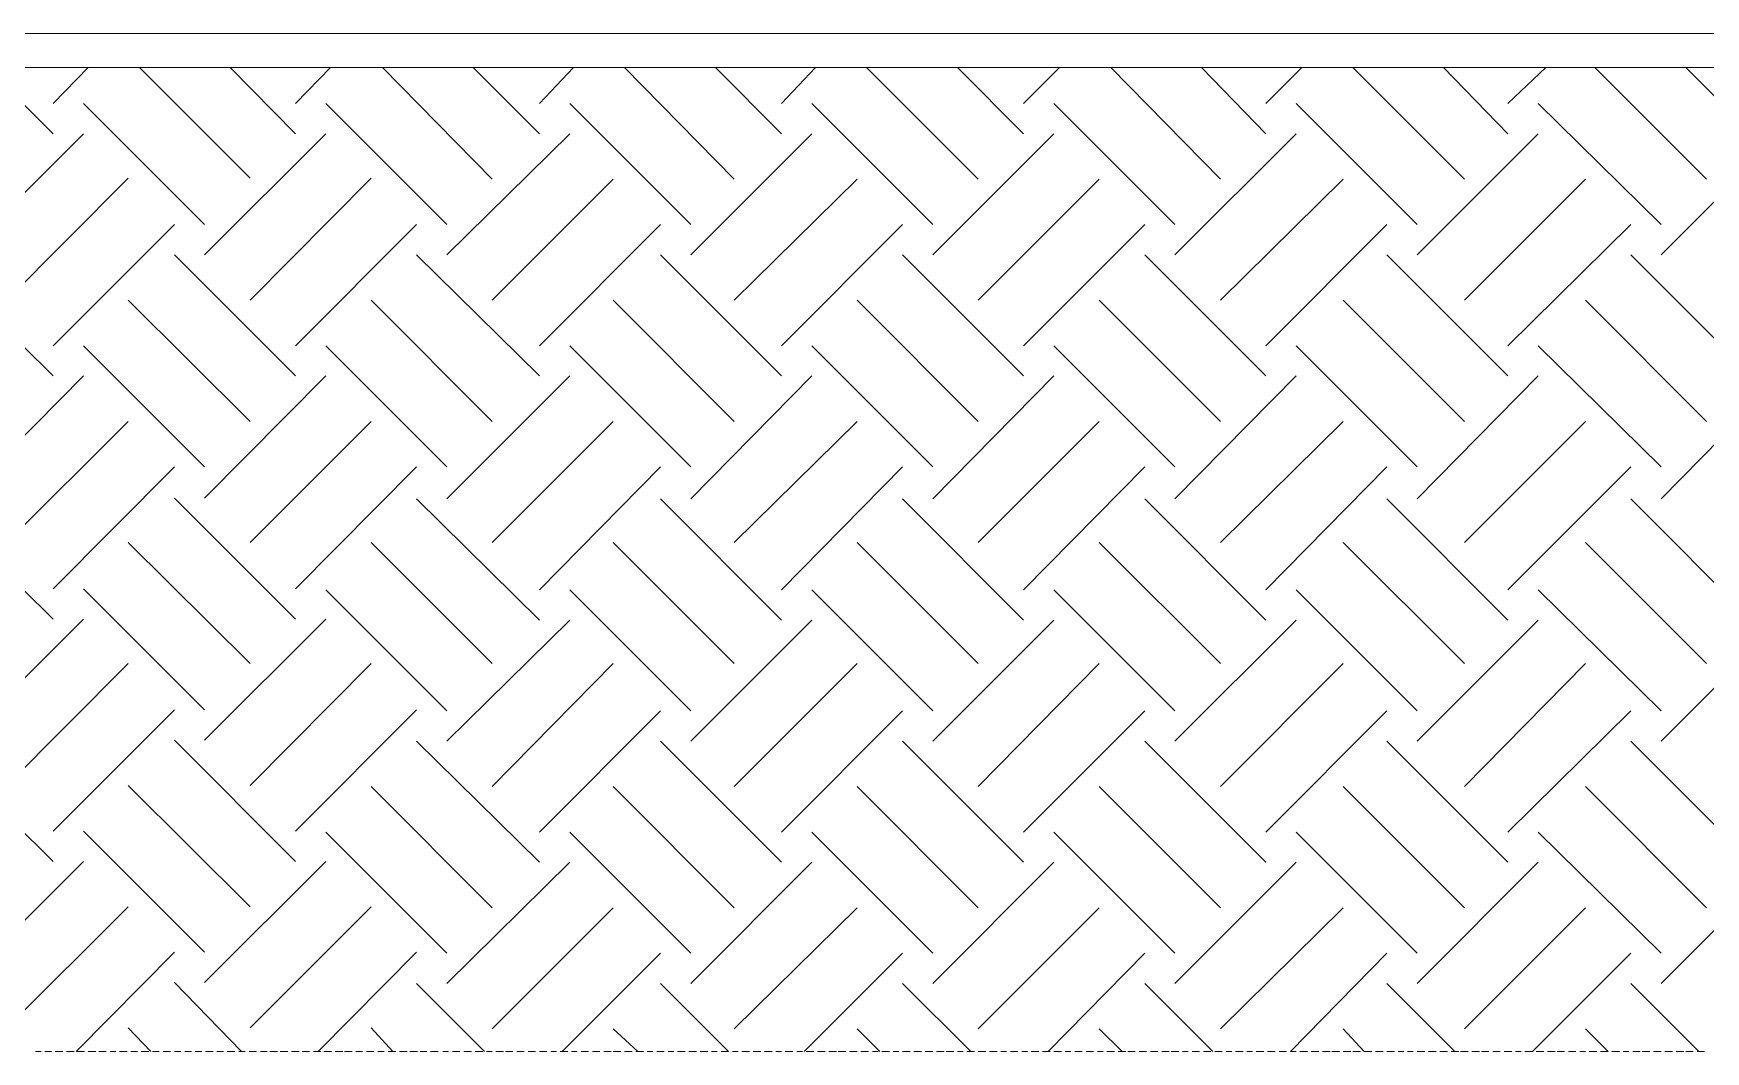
# Model space of a CAD drawing. Header units: millimetres. Extents: x 2928 to 3112, y 1220 to 1280.
# Drawn here: x 3081.455 to 3084.379, y 1263.707 to 1265.487 of the extents above; entities that cross this region are included whole.
import ezdxf

# ---------------------------------------------------------------- set-up
doc = ezdxf.new("R2010")
doc.units = ezdxf.units.MM

msp = doc.modelspace()

# ---------------------------------------------------------------- linework, layer by layer
at = {"color": 7, "linetype": 'Continuous', "lineweight": 9, "true_color": 0x000007}
for points in [[(3075.70038, 1265.48679), (3088.13176, 1265.48679), (3088.13176, 1265.48679)], [(3075.70038, 1265.42724), (3088.13176, 1265.42724), (3088.13176, 1265.42724)]]:
    msp.add_lwpolyline(points, dxfattribs=at)
at = {"color": 9, "linetype": 'Continuous', "lineweight": 13, "true_color": 0xbababa}
for points in [[(3081.48934, 1265.31146), (3081.37191, 1265.42724), (3081.37191, 1265.42724)], [(3081.48934, 1265.36439), (3081.55054, 1265.42724), (3081.55054, 1265.42724)], [(3081.83337, 1265.23373), (3081.63986, 1265.42724), (3081.63986, 1265.42724)], [(3081.91276, 1265.31146), (3081.79864, 1265.42724), (3081.79864, 1265.42724)], [(3081.91276, 1265.36439), (3081.97396, 1265.42724), (3081.97396, 1265.42724)], [(3081.75398, 1265.15268), (3081.54227, 1265.36439), (3081.54227, 1265.36439)], [(3081.33056, 1265.09975), (3081.54227, 1265.31146), (3081.54227, 1265.31146)], [(3081.75398, 1265.09975), (3081.96569, 1265.31146), (3081.96569, 1265.31146)], [(3081.4083, 1265.02036), (3081.62001, 1265.23373), (3081.62001, 1265.23373)], [(3081.83337, 1265.02036), (3082.04508, 1265.23373), (3082.04508, 1265.23373)], [(3081.48934, 1264.94097), (3081.70105, 1265.15268), (3081.70105, 1265.15268)], [(3081.91276, 1264.94097), (3082.12447, 1265.15268), (3082.12447, 1265.15268)], [(3081.48934, 1264.88804), (3081.27432, 1265.09975), (3081.27432, 1265.09975)], [(3081.91276, 1264.88804), (3081.70105, 1265.09975), (3081.70105, 1265.09975)], [(3081.83337, 1264.80865), (3081.62001, 1265.02036), (3081.62001, 1265.02036)], [(3081.75398, 1264.72926), (3081.54227, 1264.94097), (3081.54227, 1264.94097)], [(3081.33056, 1264.67468), (3081.54227, 1264.88804), (3081.54227, 1264.88804)], [(3081.75398, 1264.67468), (3081.96569, 1264.88804), (3081.96569, 1264.88804)], [(3081.4083, 1264.59694), (3081.62001, 1264.80865), (3081.62001, 1264.80865)], [(3081.83337, 1264.59694), (3082.04508, 1264.80865), (3082.04508, 1264.80865)], [(3081.48934, 1264.51589), (3081.70105, 1264.72926), (3081.70105, 1264.72926)], [(3081.91276, 1264.51589), (3082.12447, 1264.72926), (3082.12447, 1264.72926)], [(3081.48934, 1264.46297), (3081.27432, 1264.67468), (3081.27432, 1264.67468)], [(3081.91276, 1264.46297), (3081.70105, 1264.67468), (3081.70105, 1264.67468)], [(3081.83337, 1264.38523), (3081.62001, 1264.59694), (3081.62001, 1264.59694)], [(3081.75398, 1264.30418), (3081.54227, 1264.51589), (3081.54227, 1264.51589)], [(3081.33056, 1264.25126), (3081.54227, 1264.46297), (3081.54227, 1264.46297)], [(3081.75398, 1264.25126), (3081.96569, 1264.46297), (3081.96569, 1264.46297)], [(3081.4083, 1264.17187), (3081.62001, 1264.38523), (3081.62001, 1264.38523)], [(3081.83337, 1264.17187), (3082.04508, 1264.38523), (3082.04508, 1264.38523)], [(3081.48934, 1264.09247), (3081.70105, 1264.30418), (3081.70105, 1264.30418)], [(3081.91276, 1264.09247), (3082.12447, 1264.30418), (3082.12447, 1264.30418)], [(3081.48934, 1264.03955), (3081.27432, 1264.25126), (3081.27432, 1264.25126)], [(3081.91276, 1264.03955), (3081.70105, 1264.25126), (3081.70105, 1264.25126)], [(3081.83337, 1263.96015), (3081.62001, 1264.17187), (3081.62001, 1264.17187)], [(3081.75398, 1263.88076), (3081.54227, 1264.09247), (3081.54227, 1264.09247)], [(3081.33056, 1263.82784), (3081.54227, 1264.03955), (3081.54227, 1264.03955)], [(3081.75398, 1263.82784), (3081.96569, 1264.03955), (3081.96569, 1264.03955)], [(3081.4083, 1263.74844), (3081.62001, 1263.96015), (3081.62001, 1263.96015)], [(3081.83337, 1263.74844), (3082.04508, 1263.96015), (3082.04508, 1263.96015)], [(3081.52904, 1263.70709), (3081.70105, 1263.88076), (3081.70105, 1263.88076)], [(3081.95246, 1263.70709), (3082.12447, 1263.88076), (3082.12447, 1263.88076)], [(3081.81849, 1263.70709), (3081.70105, 1263.82784), (3081.70105, 1263.82784)], [(3081.6597, 1263.70709), (3081.62001, 1263.74844), (3081.62001, 1263.74844)], [(3082.08312, 1263.70709), (3082.04508, 1263.74844), (3082.04508, 1263.74844)]]:
    msp.add_lwpolyline(points, dxfattribs=at)
at = {"color": 9, "linetype": 'Continuous', "lineweight": 5, "true_color": 0xbababa}
for points in [[(3082.25679, 1265.23207), (3082.06493, 1265.42724), (3082.06493, 1265.42724)], [(3082.33949, 1265.31146), (3082.22371, 1265.42724), (3082.22371, 1265.42724)], [(3082.33949, 1265.36439), (3082.39904, 1265.42724), (3082.39904, 1265.42724)], [(3082.68021, 1265.23207), (3082.48835, 1265.42724), (3082.48835, 1265.42724)], [(3082.76291, 1265.31146), (3082.64713, 1265.42724), (3082.64713, 1265.42724)], [(3082.76291, 1265.36439), (3082.82246, 1265.42724), (3082.82246, 1265.42724)], [(3083.10694, 1265.23207), (3082.91177, 1265.42724), (3082.91177, 1265.42724)], [(3083.18633, 1265.31146), (3083.07056, 1265.42724), (3083.07056, 1265.42724)], [(3083.18633, 1265.36439), (3083.24919, 1265.42724), (3083.24919, 1265.42724)], [(3083.53036, 1265.23207), (3083.3385, 1265.42724), (3083.3385, 1265.42724)], [(3083.60976, 1265.31146), (3083.49728, 1265.42724), (3083.49728, 1265.42724)], [(3083.60976, 1265.36439), (3083.67261, 1265.42724), (3083.67261, 1265.42724)], [(3083.95709, 1265.23207), (3083.76192, 1265.42724), (3083.76192, 1265.42724)], [(3084.03318, 1265.31146), (3083.92071, 1265.42724), (3083.92071, 1265.42724)], [(3084.03318, 1265.36439), (3084.09934, 1265.42724), (3084.09934, 1265.42724)], [(3084.38051, 1265.23207), (3084.18534, 1265.42724), (3084.18534, 1265.42724)], [(3084.45991, 1265.31146), (3084.34413, 1265.42724), (3084.34413, 1265.42724)], [(3082.1774, 1265.15268), (3081.96569, 1265.36439), (3081.96569, 1265.36439)], [(3082.60413, 1265.15268), (3082.39242, 1265.36439), (3082.39242, 1265.36439)], [(3083.02755, 1265.15268), (3082.81584, 1265.36439), (3082.81584, 1265.36439)], [(3083.45097, 1265.15268), (3083.23926, 1265.36439), (3083.23926, 1265.36439)], [(3083.87439, 1265.15268), (3083.66268, 1265.36439), (3083.66268, 1265.36439)], [(3084.30112, 1265.15268), (3084.0861, 1265.36439), (3084.0861, 1265.36439)], [(3082.1774, 1265.09975), (3082.39242, 1265.31146), (3082.39242, 1265.31146)], [(3082.60413, 1265.09975), (3082.81584, 1265.31146), (3082.81584, 1265.31146)], [(3083.02755, 1265.09975), (3083.23926, 1265.31146), (3083.23926, 1265.31146)], [(3083.45097, 1265.09975), (3083.66268, 1265.31146), (3083.66268, 1265.31146)], [(3083.87439, 1265.09975), (3084.0861, 1265.31146), (3084.0861, 1265.31146)], [(3084.30112, 1265.09975), (3084.51283, 1265.31146), (3084.51283, 1265.31146)], [(3082.25679, 1265.02036), (3082.4685, 1265.23207), (3082.4685, 1265.23207)], [(3082.68021, 1265.02036), (3082.89523, 1265.23207), (3082.89523, 1265.23207)], [(3083.10694, 1265.02036), (3083.31865, 1265.23207), (3083.31865, 1265.23207)], [(3083.53036, 1265.02036), (3083.74538, 1265.23207), (3083.74538, 1265.23207)], [(3083.95709, 1265.02036), (3084.1688, 1265.23207), (3084.1688, 1265.23207)], [(3082.33949, 1264.94097), (3082.5512, 1265.15268), (3082.5512, 1265.15268)], [(3082.76291, 1264.94097), (3082.97462, 1265.15268), (3082.97462, 1265.15268)], [(3083.18633, 1264.94097), (3083.39805, 1265.15268), (3083.39805, 1265.15268)], [(3083.60976, 1264.94097), (3083.82147, 1265.15268), (3083.82147, 1265.15268)], [(3084.03318, 1264.94097), (3084.2482, 1265.15268), (3084.2482, 1265.15268)], [(3082.33949, 1264.88804), (3082.12447, 1265.09975), (3082.12447, 1265.09975)], [(3082.76291, 1264.88804), (3082.5512, 1265.09975), (3082.5512, 1265.09975)], [(3083.18633, 1264.88804), (3082.97462, 1265.09975), (3082.97462, 1265.09975)], [(3083.60976, 1264.88804), (3083.39805, 1265.09975), (3083.39805, 1265.09975)], [(3084.03318, 1264.88804), (3083.82147, 1265.09975), (3083.82147, 1265.09975)], [(3084.45991, 1264.88804), (3084.2482, 1265.09975), (3084.2482, 1265.09975)], [(3082.25679, 1264.80865), (3082.04508, 1265.02036), (3082.04508, 1265.02036)], [(3082.68021, 1264.80865), (3082.4685, 1265.02036), (3082.4685, 1265.02036)], [(3083.10694, 1264.80865), (3082.89523, 1265.02036), (3082.89523, 1265.02036)], [(3083.53036, 1264.80865), (3083.31865, 1265.02036), (3083.31865, 1265.02036)], [(3083.95709, 1264.80865), (3083.74538, 1265.02036), (3083.74538, 1265.02036)], [(3084.38051, 1264.80865), (3084.1688, 1265.02036), (3084.1688, 1265.02036)], [(3082.1774, 1264.72926), (3081.96569, 1264.94097), (3081.96569, 1264.94097)], [(3082.60413, 1264.72926), (3082.39242, 1264.94097), (3082.39242, 1264.94097)], [(3083.02755, 1264.72926), (3082.81584, 1264.94097), (3082.81584, 1264.94097)], [(3083.45097, 1264.72926), (3083.23926, 1264.94097), (3083.23926, 1264.94097)], [(3083.87439, 1264.72926), (3083.66268, 1264.94097), (3083.66268, 1264.94097)], [(3084.30112, 1264.72926), (3084.0861, 1264.94097), (3084.0861, 1264.94097)], [(3082.1774, 1264.67302), (3082.39242, 1264.88804), (3082.39242, 1264.88804)], [(3082.60413, 1264.67302), (3082.81584, 1264.88804), (3082.81584, 1264.88804)], [(3083.02755, 1264.67302), (3083.23926, 1264.88804), (3083.23926, 1264.88804)], [(3083.45097, 1264.67302), (3083.66268, 1264.88804), (3083.66268, 1264.88804)], [(3083.87439, 1264.67302), (3084.0861, 1264.88804), (3084.0861, 1264.88804)], [(3084.30112, 1264.67302), (3084.51283, 1264.88804), (3084.51283, 1264.88804)], [(3082.25679, 1264.59694), (3082.4685, 1264.80865), (3082.4685, 1264.80865)], [(3082.68021, 1264.59694), (3082.89523, 1264.80865), (3082.89523, 1264.80865)], [(3083.10694, 1264.59694), (3083.31865, 1264.80865), (3083.31865, 1264.80865)], [(3083.53036, 1264.59694), (3083.74538, 1264.80865), (3083.74538, 1264.80865)], [(3083.95709, 1264.59694), (3084.1688, 1264.80865), (3084.1688, 1264.80865)], [(3082.33949, 1264.51424), (3082.5512, 1264.72926), (3082.5512, 1264.72926)], [(3082.76291, 1264.51424), (3082.97462, 1264.72926), (3082.97462, 1264.72926)], [(3083.18633, 1264.51424), (3083.39805, 1264.72926), (3083.39805, 1264.72926)], [(3083.60976, 1264.51424), (3083.82147, 1264.72926), (3083.82147, 1264.72926)], [(3084.03318, 1264.51424), (3084.2482, 1264.72926), (3084.2482, 1264.72926)], [(3082.33949, 1264.46131), (3082.12447, 1264.67302), (3082.12447, 1264.67302)], [(3082.76291, 1264.46131), (3082.5512, 1264.67302), (3082.5512, 1264.67302)], [(3083.18633, 1264.46131), (3082.97462, 1264.67302), (3082.97462, 1264.67302)], [(3083.60976, 1264.46131), (3083.39805, 1264.67302), (3083.39805, 1264.67302)], [(3084.03318, 1264.46131), (3083.82147, 1264.67302), (3083.82147, 1264.67302)], [(3084.45991, 1264.46131), (3084.2482, 1264.67302), (3084.2482, 1264.67302)], [(3082.25679, 1264.38523), (3082.04508, 1264.59694), (3082.04508, 1264.59694)], [(3082.68021, 1264.38523), (3082.4685, 1264.59694), (3082.4685, 1264.59694)], [(3083.10694, 1264.38523), (3082.89523, 1264.59694), (3082.89523, 1264.59694)], [(3083.53036, 1264.38523), (3083.31865, 1264.59694), (3083.31865, 1264.59694)], [(3083.95709, 1264.38523), (3083.74538, 1264.59694), (3083.74538, 1264.59694)], [(3084.38051, 1264.38523), (3084.1688, 1264.59694), (3084.1688, 1264.59694)], [(3082.1774, 1264.30253), (3081.96569, 1264.51424), (3081.96569, 1264.51424)], [(3082.60413, 1264.30253), (3082.39242, 1264.51424), (3082.39242, 1264.51424)], [(3083.02755, 1264.30253), (3082.81584, 1264.51424), (3082.81584, 1264.51424)], [(3083.45097, 1264.30253), (3083.23926, 1264.51424), (3083.23926, 1264.51424)], [(3083.87439, 1264.30253), (3083.66268, 1264.51424), (3083.66268, 1264.51424)], [(3084.30112, 1264.30253), (3084.0861, 1264.51424), (3084.0861, 1264.51424)], [(3082.1774, 1264.2496), (3082.39242, 1264.46131), (3082.39242, 1264.46131)], [(3082.60413, 1264.2496), (3082.81584, 1264.46131), (3082.81584, 1264.46131)], [(3083.02755, 1264.2496), (3083.23926, 1264.46131), (3083.23926, 1264.46131)], [(3083.45097, 1264.2496), (3083.66268, 1264.46131), (3083.66268, 1264.46131)], [(3083.87439, 1264.2496), (3084.0861, 1264.46131), (3084.0861, 1264.46131)], [(3084.30112, 1264.2496), (3084.51283, 1264.46131), (3084.51283, 1264.46131)], [(3082.25679, 1264.17021), (3082.4685, 1264.38523), (3082.4685, 1264.38523)], [(3082.68021, 1264.17021), (3082.89523, 1264.38523), (3082.89523, 1264.38523)], [(3083.10694, 1264.17021), (3083.31865, 1264.38523), (3083.31865, 1264.38523)], [(3083.53036, 1264.17021), (3083.74538, 1264.38523), (3083.74538, 1264.38523)], [(3083.95709, 1264.17021), (3084.1688, 1264.38523), (3084.1688, 1264.38523)], [(3082.33949, 1264.09082), (3082.5512, 1264.30253), (3082.5512, 1264.30253)], [(3082.76291, 1264.09082), (3082.97462, 1264.30253), (3082.97462, 1264.30253)], [(3083.18633, 1264.09082), (3083.39805, 1264.30253), (3083.39805, 1264.30253)], [(3083.60976, 1264.09082), (3083.82147, 1264.30253), (3083.82147, 1264.30253)], [(3084.03318, 1264.09082), (3084.2482, 1264.30253), (3084.2482, 1264.30253)], [(3082.33949, 1264.03789), (3082.12447, 1264.2496), (3082.12447, 1264.2496)], [(3082.76291, 1264.03789), (3082.5512, 1264.2496), (3082.5512, 1264.2496)], [(3083.18633, 1264.03789), (3082.97462, 1264.2496), (3082.97462, 1264.2496)], [(3083.60976, 1264.03789), (3083.39805, 1264.2496), (3083.39805, 1264.2496)], [(3084.03318, 1264.03789), (3083.82147, 1264.2496), (3083.82147, 1264.2496)], [(3084.45991, 1264.03789), (3084.2482, 1264.2496), (3084.2482, 1264.2496)], [(3082.25679, 1263.9585), (3082.04508, 1264.17021), (3082.04508, 1264.17021)], [(3082.68021, 1263.9585), (3082.4685, 1264.17021), (3082.4685, 1264.17021)], [(3083.10694, 1263.9585), (3082.89523, 1264.17021), (3082.89523, 1264.17021)], [(3083.53036, 1263.9585), (3083.31865, 1264.17021), (3083.31865, 1264.17021)], [(3083.95709, 1263.9585), (3083.74538, 1264.17021), (3083.74538, 1264.17021)], [(3084.38051, 1263.9585), (3084.1688, 1264.17021), (3084.1688, 1264.17021)], [(3082.1774, 1263.87911), (3081.96569, 1264.09082), (3081.96569, 1264.09082)], [(3082.60413, 1263.87911), (3082.39242, 1264.09082), (3082.39242, 1264.09082)], [(3083.02755, 1263.87911), (3082.81584, 1264.09082), (3082.81584, 1264.09082)], [(3083.45097, 1263.87911), (3083.23926, 1264.09082), (3083.23926, 1264.09082)], [(3083.87439, 1263.87911), (3083.66268, 1264.09082), (3083.66268, 1264.09082)], [(3084.30112, 1263.87911), (3084.0861, 1264.09082), (3084.0861, 1264.09082)], [(3082.1774, 1263.82618), (3082.39242, 1264.03789), (3082.39242, 1264.03789)], [(3082.60413, 1263.82618), (3082.81584, 1264.03789), (3082.81584, 1264.03789)], [(3083.02755, 1263.82618), (3083.23926, 1264.03789), (3083.23926, 1264.03789)], [(3083.45097, 1263.82618), (3083.66268, 1264.03789), (3083.66268, 1264.03789)], [(3083.87439, 1263.82618), (3084.0861, 1264.03789), (3084.0861, 1264.03789)], [(3084.30112, 1263.82618), (3084.51283, 1264.03789), (3084.51283, 1264.03789)], [(3082.25679, 1263.74679), (3082.4685, 1263.9585), (3082.4685, 1263.9585)], [(3082.68021, 1263.74679), (3082.89523, 1263.9585), (3082.89523, 1263.9585)], [(3083.10694, 1263.74679), (3083.31865, 1263.9585), (3083.31865, 1263.9585)], [(3083.53036, 1263.74679), (3083.74538, 1263.9585), (3083.74538, 1263.9585)], [(3083.95709, 1263.74679), (3084.1688, 1263.9585), (3084.1688, 1263.9585)], [(3082.37919, 1263.70709), (3082.5512, 1263.87911), (3082.5512, 1263.87911)], [(3082.80261, 1263.70709), (3082.97462, 1263.87911), (3082.97462, 1263.87911)], [(3083.22934, 1263.70709), (3083.39805, 1263.87911), (3083.39805, 1263.87911)], [(3083.65276, 1263.70709), (3083.82147, 1263.87911), (3083.82147, 1263.87911)], [(3084.07618, 1263.70709), (3084.2482, 1263.87911), (3084.2482, 1263.87911)], [(3082.24356, 1263.70709), (3082.12447, 1263.82618), (3082.12447, 1263.82618)], [(3082.67029, 1263.70709), (3082.5512, 1263.82618), (3082.5512, 1263.82618)], [(3083.09371, 1263.70709), (3082.97462, 1263.82618), (3082.97462, 1263.82618)], [(3083.51713, 1263.70709), (3083.39805, 1263.82618), (3083.39805, 1263.82618)], [(3083.94055, 1263.70709), (3083.82147, 1263.82618), (3083.82147, 1263.82618)], [(3084.36728, 1263.70709), (3084.2482, 1263.82618), (3084.2482, 1263.82618)], [(3082.51151, 1263.70709), (3082.4685, 1263.74679), (3082.4685, 1263.74679)], [(3082.93493, 1263.70709), (3082.89523, 1263.74679), (3082.89523, 1263.74679)], [(3083.35835, 1263.70709), (3083.31865, 1263.74679), (3083.31865, 1263.74679)], [(3083.78177, 1263.70709), (3083.74538, 1263.74679), (3083.74538, 1263.74679)], [(3084.2085, 1263.70709), (3084.1688, 1263.74679), (3084.1688, 1263.74679)]]:
    msp.add_lwpolyline(points, dxfattribs=at)
at = {"color": 252, "linetype": 'Continuous', "lineweight": 13, "true_color": 0x989898}
for points in [[(3081.45792, 1263.70709), (3081.46784, 1263.70709), (3081.46784, 1263.70709)], [(3081.47446, 1263.70709), (3081.48603, 1263.70709), (3081.48603, 1263.70709)], [(3081.49265, 1263.70709), (3081.50588, 1263.70709), (3081.50588, 1263.70709)], [(3081.5125, 1263.70709), (3081.52573, 1263.70709), (3081.52573, 1263.70709)], [(3081.53069, 1263.70709), (3081.54392, 1263.70709), (3081.54392, 1263.70709)], [(3081.55054, 1263.70709), (3081.56377, 1263.70709), (3081.56377, 1263.70709)], [(3081.56873, 1263.70709), (3081.58197, 1263.70709), (3081.58197, 1263.70709)], [(3081.58858, 1263.70709), (3081.59851, 1263.70709), (3081.59851, 1263.70709)], [(3081.60512, 1263.70709), (3081.61835, 1263.70709), (3081.61835, 1263.70709)], [(3081.62497, 1263.70709), (3081.63655, 1263.70709), (3081.63655, 1263.70709)], [(3081.64316, 1263.70709), (3081.6564, 1263.70709), (3081.6564, 1263.70709)], [(3081.66301, 1263.70709), (3081.67459, 1263.70709), (3081.67459, 1263.70709)], [(3081.68121, 1263.70709), (3081.69444, 1263.70709), (3081.69444, 1263.70709)], [(3081.70105, 1263.70709), (3081.71263, 1263.70709), (3081.71263, 1263.70709)], [(3081.71925, 1263.70709), (3081.73083, 1263.70709), (3081.73083, 1263.70709)], [(3081.73744, 1263.70709), (3081.74902, 1263.70709), (3081.74902, 1263.70709)], [(3081.75563, 1263.70709), (3081.76887, 1263.70709), (3081.76887, 1263.70709)], [(3081.77548, 1263.70709), (3081.78706, 1263.70709), (3081.78706, 1263.70709)], [(3081.79368, 1263.70709), (3081.80691, 1263.70709), (3081.80691, 1263.70709)], [(3081.81352, 1263.70709), (3081.8251, 1263.70709), (3081.8251, 1263.70709)], [(3081.83172, 1263.70709), (3081.84495, 1263.70709), (3081.84495, 1263.70709)], [(3081.85157, 1263.70709), (3081.86314, 1263.70709), (3081.86314, 1263.70709)], [(3081.86811, 1263.70709), (3081.88134, 1263.70709), (3081.88134, 1263.70709)], [(3081.8863, 1263.70709), (3081.89953, 1263.70709), (3081.89953, 1263.70709)], [(3081.90615, 1263.70709), (3081.91938, 1263.70709), (3081.91938, 1263.70709)], [(3081.92434, 1263.70709), (3081.93757, 1263.70709), (3081.93757, 1263.70709)], [(3081.94419, 1263.70709), (3081.95742, 1263.70709), (3081.95742, 1263.70709)], [(3081.96238, 1263.70709), (3081.97562, 1263.70709), (3081.97562, 1263.70709)], [(3081.98223, 1263.70709), (3081.99546, 1263.70709), (3081.99546, 1263.70709)], [(3081.99877, 1263.70709), (3082.012, 1263.70709), (3082.012, 1263.70709)], [(3082.01862, 1263.70709), (3082.0302, 1263.70709), (3082.0302, 1263.70709)], [(3082.03681, 1263.70709), (3082.05004, 1263.70709), (3082.05004, 1263.70709)], [(3082.05666, 1263.70709), (3082.06824, 1263.70709), (3082.06824, 1263.70709)], [(3082.07485, 1263.70709), (3082.08809, 1263.70709), (3082.08809, 1263.70709)], [(3082.0947, 1263.70709), (3082.10793, 1263.70709), (3082.10793, 1263.70709)], [(3082.1129, 1263.70709), (3082.12613, 1263.70709), (3082.12613, 1263.70709)], [(3082.13109, 1263.70709), (3082.14267, 1263.70709), (3082.14267, 1263.70709)], [(3082.14928, 1263.70709), (3082.16252, 1263.70709), (3082.16252, 1263.70709)]]:
    msp.add_lwpolyline(points, dxfattribs=at)
at = {"color": 252, "linetype": 'Continuous', "lineweight": 5, "true_color": 0x989898}
for points in [[(3082.17079, 1263.70709), (3082.18071, 1263.70709), (3082.18071, 1263.70709)], [(3082.18733, 1263.70709), (3082.20056, 1263.70709), (3082.20056, 1263.70709)], [(3082.20717, 1263.70709), (3082.22041, 1263.70709), (3082.22041, 1263.70709)], [(3082.22702, 1263.70709), (3082.24025, 1263.70709), (3082.24025, 1263.70709)], [(3082.24687, 1263.70709), (3082.25679, 1263.70709), (3082.25679, 1263.70709)], [(3082.26341, 1263.70709), (3082.27664, 1263.70709), (3082.27664, 1263.70709)], [(3082.27995, 1263.70709), (3082.29318, 1263.70709), (3082.29318, 1263.70709)], [(3082.2998, 1263.70709), (3082.31303, 1263.70709), (3082.31303, 1263.70709)], [(3082.31964, 1263.70709), (3082.33288, 1263.70709), (3082.33288, 1263.70709)], [(3082.33949, 1263.70709), (3082.35272, 1263.70709), (3082.35272, 1263.70709)], [(3082.35934, 1263.70709), (3082.36926, 1263.70709), (3082.36926, 1263.70709)], [(3082.37588, 1263.70709), (3082.38911, 1263.70709), (3082.38911, 1263.70709)], [(3082.39573, 1263.70709), (3082.40565, 1263.70709), (3082.40565, 1263.70709)], [(3082.41227, 1263.70709), (3082.4255, 1263.70709), (3082.4255, 1263.70709)], [(3082.43212, 1263.70709), (3082.44535, 1263.70709), (3082.44535, 1263.70709)], [(3082.45196, 1263.70709), (3082.4652, 1263.70709), (3082.4652, 1263.70709)], [(3082.4685, 1263.70709), (3082.48174, 1263.70709), (3082.48174, 1263.70709)], [(3082.48835, 1263.70709), (3082.50158, 1263.70709), (3082.50158, 1263.70709)], [(3082.5082, 1263.70709), (3082.52143, 1263.70709), (3082.52143, 1263.70709)], [(3082.52805, 1263.70709), (3082.53797, 1263.70709), (3082.53797, 1263.70709)], [(3082.54459, 1263.70709), (3082.55782, 1263.70709), (3082.55782, 1263.70709)], [(3082.56444, 1263.70709), (3082.57436, 1263.70709), (3082.57436, 1263.70709)], [(3082.58098, 1263.70709), (3082.59421, 1263.70709), (3082.59421, 1263.70709)], [(3082.60082, 1263.70709), (3082.61405, 1263.70709), (3082.61405, 1263.70709)], [(3082.62067, 1263.70709), (3082.6339, 1263.70709), (3082.6339, 1263.70709)], [(3082.64052, 1263.70709), (3082.65044, 1263.70709), (3082.65044, 1263.70709)], [(3082.65706, 1263.70709), (3082.67029, 1263.70709), (3082.67029, 1263.70709)], [(3082.67691, 1263.70709), (3082.68683, 1263.70709), (3082.68683, 1263.70709)], [(3082.69345, 1263.70709), (3082.70668, 1263.70709), (3082.70668, 1263.70709)], [(3082.71329, 1263.70709), (3082.72653, 1263.70709), (3082.72653, 1263.70709)], [(3082.73314, 1263.70709), (3082.74637, 1263.70709), (3082.74637, 1263.70709)], [(3082.75299, 1263.70709), (3082.76291, 1263.70709), (3082.76291, 1263.70709)], [(3082.76953, 1263.70709), (3082.78276, 1263.70709), (3082.78276, 1263.70709)], [(3082.78938, 1263.70709), (3082.7993, 1263.70709), (3082.7993, 1263.70709)], [(3082.80592, 1263.70709), (3082.81915, 1263.70709), (3082.81915, 1263.70709)], [(3082.82577, 1263.70709), (3082.839, 1263.70709), (3082.839, 1263.70709)], [(3082.84561, 1263.70709), (3082.85885, 1263.70709), (3082.85885, 1263.70709)], [(3082.86215, 1263.70709), (3082.87538, 1263.70709), (3082.87538, 1263.70709)], [(3082.882, 1263.70709), (3082.89523, 1263.70709), (3082.89523, 1263.70709)], [(3082.90185, 1263.70709), (3082.91508, 1263.70709), (3082.91508, 1263.70709)], [(3082.9217, 1263.70709), (3082.93162, 1263.70709), (3082.93162, 1263.70709)], [(3082.93824, 1263.70709), (3082.95147, 1263.70709), (3082.95147, 1263.70709)], [(3082.95808, 1263.70709), (3082.96801, 1263.70709), (3082.96801, 1263.70709)], [(3082.97462, 1263.70709), (3082.98786, 1263.70709), (3082.98786, 1263.70709)], [(3082.99447, 1263.70709), (3083.0077, 1263.70709), (3083.0077, 1263.70709)], [(3083.01432, 1263.70709), (3083.02755, 1263.70709), (3083.02755, 1263.70709)], [(3083.03417, 1263.70709), (3083.0474, 1263.70709), (3083.0474, 1263.70709)], [(3083.05071, 1263.70709), (3083.06394, 1263.70709), (3083.06394, 1263.70709)], [(3083.07056, 1263.70709), (3083.08048, 1263.70709), (3083.08048, 1263.70709)], [(3083.0871, 1263.70709), (3083.10033, 1263.70709), (3083.10033, 1263.70709)], [(3083.10694, 1263.70709), (3083.12018, 1263.70709), (3083.12018, 1263.70709)], [(3083.12679, 1263.70709), (3083.14002, 1263.70709), (3083.14002, 1263.70709)], [(3083.14664, 1263.70709), (3083.15656, 1263.70709), (3083.15656, 1263.70709)], [(3083.16318, 1263.70709), (3083.17641, 1263.70709), (3083.17641, 1263.70709)], [(3083.18303, 1263.70709), (3083.19295, 1263.70709), (3083.19295, 1263.70709)], [(3083.19957, 1263.70709), (3083.2128, 1263.70709), (3083.2128, 1263.70709)], [(3083.21941, 1263.70709), (3083.23265, 1263.70709), (3083.23265, 1263.70709)], [(3083.23926, 1263.70709), (3083.25249, 1263.70709), (3083.25249, 1263.70709)], [(3083.25911, 1263.70709), (3083.26903, 1263.70709), (3083.26903, 1263.70709)], [(3083.27565, 1263.70709), (3083.28888, 1263.70709), (3083.28888, 1263.70709)], [(3083.2955, 1263.70709), (3083.30873, 1263.70709), (3083.30873, 1263.70709)], [(3083.31535, 1263.70709), (3083.32527, 1263.70709), (3083.32527, 1263.70709)], [(3083.33189, 1263.70709), (3083.34512, 1263.70709), (3083.34512, 1263.70709)], [(3083.35173, 1263.70709), (3083.36497, 1263.70709), (3083.36497, 1263.70709)], [(3083.36827, 1263.70709), (3083.38151, 1263.70709), (3083.38151, 1263.70709)], [(3083.38812, 1263.70709), (3083.40135, 1263.70709), (3083.40135, 1263.70709)], [(3083.40797, 1263.70709), (3083.4212, 1263.70709), (3083.4212, 1263.70709)], [(3083.42782, 1263.70709), (3083.44105, 1263.70709), (3083.44105, 1263.70709)], [(3083.44436, 1263.70709), (3083.45759, 1263.70709), (3083.45759, 1263.70709)], [(3083.4642, 1263.70709), (3083.47413, 1263.70709), (3083.47413, 1263.70709)], [(3083.48074, 1263.70709), (3083.49398, 1263.70709), (3083.49398, 1263.70709)], [(3083.50059, 1263.70709), (3083.51382, 1263.70709), (3083.51382, 1263.70709)], [(3083.52044, 1263.70709), (3083.53367, 1263.70709), (3083.53367, 1263.70709)], [(3083.54029, 1263.70709), (3083.55021, 1263.70709), (3083.55021, 1263.70709)], [(3083.55683, 1263.70709), (3083.57006, 1263.70709), (3083.57006, 1263.70709)], [(3083.57668, 1263.70709), (3083.5866, 1263.70709), (3083.5866, 1263.70709)], [(3083.59322, 1263.70709), (3083.60645, 1263.70709), (3083.60645, 1263.70709)], [(3083.61306, 1263.70709), (3083.6263, 1263.70709), (3083.6263, 1263.70709)], [(3083.63291, 1263.70709), (3083.64614, 1263.70709), (3083.64614, 1263.70709)], [(3083.65276, 1263.70709), (3083.66268, 1263.70709), (3083.66268, 1263.70709)], [(3083.6693, 1263.70709), (3083.68253, 1263.70709), (3083.68253, 1263.70709)], [(3083.68915, 1263.70709), (3083.70238, 1263.70709), (3083.70238, 1263.70709)], [(3083.709, 1263.70709), (3083.72223, 1263.70709), (3083.72223, 1263.70709)], [(3083.72553, 1263.70709), (3083.73877, 1263.70709), (3083.73877, 1263.70709)], [(3083.74538, 1263.70709), (3083.75861, 1263.70709), (3083.75861, 1263.70709)], [(3083.76192, 1263.70709), (3083.77515, 1263.70709), (3083.77515, 1263.70709)], [(3083.78177, 1263.70709), (3083.795, 1263.70709), (3083.795, 1263.70709)], [(3083.80162, 1263.70709), (3083.81485, 1263.70709), (3083.81485, 1263.70709)], [(3083.82147, 1263.70709), (3083.8347, 1263.70709), (3083.8347, 1263.70709)], [(3083.84131, 1263.70709), (3083.85124, 1263.70709), (3083.85124, 1263.70709)], [(3083.85785, 1263.70709), (3083.86778, 1263.70709), (3083.86778, 1263.70709)], [(3083.87439, 1263.70709), (3083.88763, 1263.70709), (3083.88763, 1263.70709)], [(3083.89424, 1263.70709), (3083.90747, 1263.70709), (3083.90747, 1263.70709)], [(3083.91409, 1263.70709), (3083.92732, 1263.70709), (3083.92732, 1263.70709)], [(3083.93394, 1263.70709), (3083.94717, 1263.70709), (3083.94717, 1263.70709)], [(3083.95048, 1263.70709), (3083.96371, 1263.70709), (3083.96371, 1263.70709)], [(3083.97033, 1263.70709), (3083.98356, 1263.70709), (3083.98356, 1263.70709)], [(3083.98687, 1263.70709), (3084.0001, 1263.70709), (3084.0001, 1263.70709)], [(3084.00671, 1263.70709), (3084.01994, 1263.70709), (3084.01994, 1263.70709)], [(3084.02656, 1263.70709), (3084.03979, 1263.70709), (3084.03979, 1263.70709)], [(3084.04641, 1263.70709), (3084.05633, 1263.70709), (3084.05633, 1263.70709)], [(3084.06295, 1263.70709), (3084.07618, 1263.70709), (3084.07618, 1263.70709)], [(3084.0828, 1263.70709), (3084.09603, 1263.70709), (3084.09603, 1263.70709)], [(3084.10264, 1263.70709), (3084.11588, 1263.70709), (3084.11588, 1263.70709)], [(3084.11918, 1263.70709), (3084.13242, 1263.70709), (3084.13242, 1263.70709)], [(3084.13903, 1263.70709), (3084.15226, 1263.70709), (3084.15226, 1263.70709)], [(3084.15888, 1263.70709), (3084.1688, 1263.70709), (3084.1688, 1263.70709)], [(3084.17542, 1263.70709), (3084.18865, 1263.70709), (3084.18865, 1263.70709)], [(3084.19527, 1263.70709), (3084.2085, 1263.70709), (3084.2085, 1263.70709)], [(3084.21512, 1263.70709), (3084.22835, 1263.70709), (3084.22835, 1263.70709)], [(3084.23496, 1263.70709), (3084.24489, 1263.70709), (3084.24489, 1263.70709)], [(3084.2515, 1263.70709), (3084.26474, 1263.70709), (3084.26474, 1263.70709)], [(3084.26804, 1263.70709), (3084.28128, 1263.70709), (3084.28128, 1263.70709)], [(3084.28789, 1263.70709), (3084.30112, 1263.70709), (3084.30112, 1263.70709)], [(3084.30774, 1263.70709), (3084.32097, 1263.70709), (3084.32097, 1263.70709)], [(3084.32759, 1263.70709), (3084.34082, 1263.70709), (3084.34082, 1263.70709)], [(3084.34413, 1263.70709), (3084.35736, 1263.70709), (3084.35736, 1263.70709)], [(3084.36397, 1263.70709), (3084.37721, 1263.70709), (3084.37721, 1263.70709)]]:
    msp.add_lwpolyline(points, dxfattribs=at)

doc.saveas('drawing.dxf')
